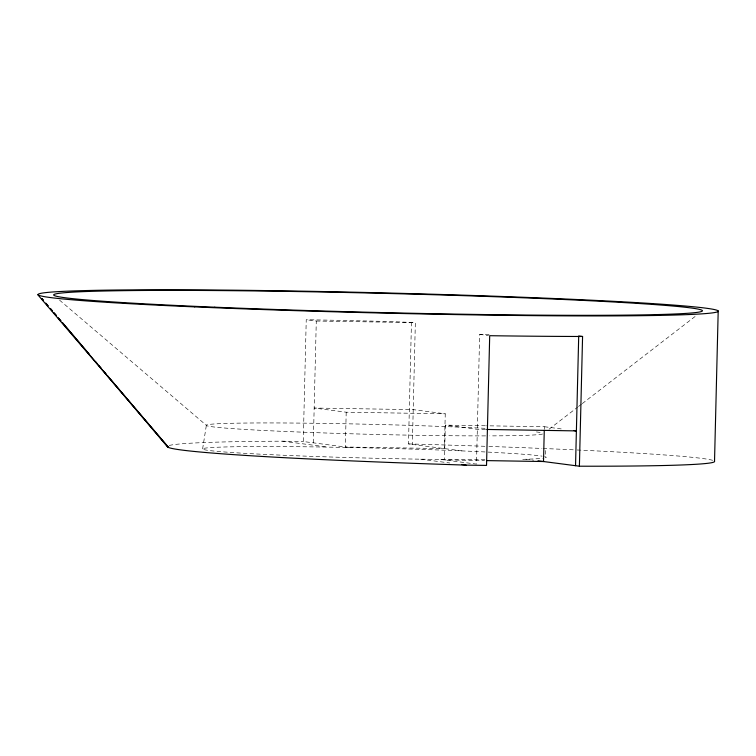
<?xml version="1.0" encoding="UTF-8"?>
<svg xmlns="http://www.w3.org/2000/svg" width="756" height="756" viewBox="0 0 756 756"><rect width="100%" height="100%" fill="white"/><g stroke="black" fill="none" stroke-linecap="round" stroke-linejoin="round"><path stroke-width="0.57" stroke-dasharray="3.78 2.83" d="M348.932 447.486L303.26 441.532L306.237 319.722L326.091 320.1A340.37 10.102 1.4 0 1 392.704 321.621L415.346 322.623L412.37 444.433M313.315 442.846L316.291 321.035L306.237 319.722M346.201 412.209L345.35 447.013L444.405 448.61L445.256 413.806L413.22 409.629L314.165 408.042L346.201 412.209L445.256 413.806M461.973 450.897L408.486 443.933L411.462 322.122M485.39 425.77L445.303 425.127L444.452 459.931L484.539 460.574M489.094 334.539L479.654 334.388L476.488 464.108L440.871 459.468M544.301 429.039L544.358 426.724L486.571 425.789M202.608 448.932L206.36 425.278M549.036 429.238L577.584 407.219M578.51 406.492L581.572 404.12M582.243 403.619L696.078 315.743M522.736 459.327L528.066 459.166A171.773 5.094 1.4 0 0 542.628 458.268M316.291 321.035L415.346 322.623M485.588 429.436L477.338 429.304L445.303 425.127M169.155 445.511A389.52 11.557 1.4 0 1 282.508 441.173L303.26 441.532M408.486 443.933L411.925 444.018A340.37 10.102 1.4 0 1 487.743 446.39M479.654 334.388L488.584 335.551M544.358 426.724L561.519 428.964M525.911 459.232L533.613 460.234M282.508 441.173L328 447.108M420.657 459.175L449.811 462.984M59.563 300.141L206.681 425.619M545.303 450.548L546.04 457.352M488.905 446.427A340.37 10.102 1.4 0 1 541.91 448.44M543.054 448.488A340.37 10.102 1.4 0 1 575.987 449.933M577.178 449.99A340.37 10.102 1.4 0 1 712.634 460.319M544.651 456.652A171.773 5.094 1.4 0 1 545.634 457.673M484.955 459.742A171.773 5.094 1.4 0 1 449.735 459.563L418.181 459.138A171.773 5.094 1.4 0 1 209.828 450.585A171.773 5.094 1.4 0 1 319.703 446.976L352.513 447.552A171.773 5.094 1.4 0 1 460.706 450.85L470.232 451.256A171.773 5.094 1.4 0 1 485.881 451.993M488.007 452.097A171.773 5.094 1.4 0 1 542.109 456.151M542.591 434.02A168.607 4.999 1.4 0 1 489.69 435.881M485.598 435.891A168.607 4.999 1.4 0 1 253.062 429.899A168.607 4.999 1.4 0 1 252.929 422.982A168.607 4.999 1.4 0 1 485.447 428.34M536.373 431.922A168.607 4.999 1.4 0 1 542.704 433.037"/><path stroke-width="1.13" d="M544.273 430.202L543.507 461.529L486.902 460.612M575.543 465.696L578.709 335.985L582.574 336.486L579.398 466.206L586.873 466.216A340.37 10.102 1.4 0 0 714.524 461.245L718.2 310.962M582.574 336.486L572.207 336.458A340.37 10.102 1.4 0 1 493.347 335.749L489.699 335.692L486.533 465.412L466.14 465.11A389.52 11.557 1.4 0 1 167.407 446.475M486.769 429.455L576.393 430.901L574.106 430.599M538.007 460.81L579.398 466.206M461.481 464.496L466.14 465.11M37.8 294.755L168.579 447.505L107.522 375.732M46.475 303.969L47.997 305.764M50.293 308.457L52.58 311.141L50.274 308.486M54.101 312.937L56.398 315.63L54.082 312.984M58.684 318.323L60.971 321.016L57.891 317.482M89.208 354.205L62.502 322.803L167.624 446.976M95.313 361.377L96.844 363.173M99.13 365.866L101.417 368.559M103.714 371.253L106.001 373.936M45.7 303.09L47.987 305.793M43.423 300.378L41.892 298.582L43.413 300.397M194.698 306.889A340.37 10.102 1.4 0 0 717.917 311.614A340.37 10.102 1.4 0 0 221.376 290.068A340.37 10.102 1.4 0 0 194.698 306.889M214.789 307.191A324.541 9.63 1.4 0 0 702.437 310.81A324.541 9.63 1.4 0 0 216.774 290.559A324.541 9.63 1.4 0 0 214.789 307.191"/></g></svg>
